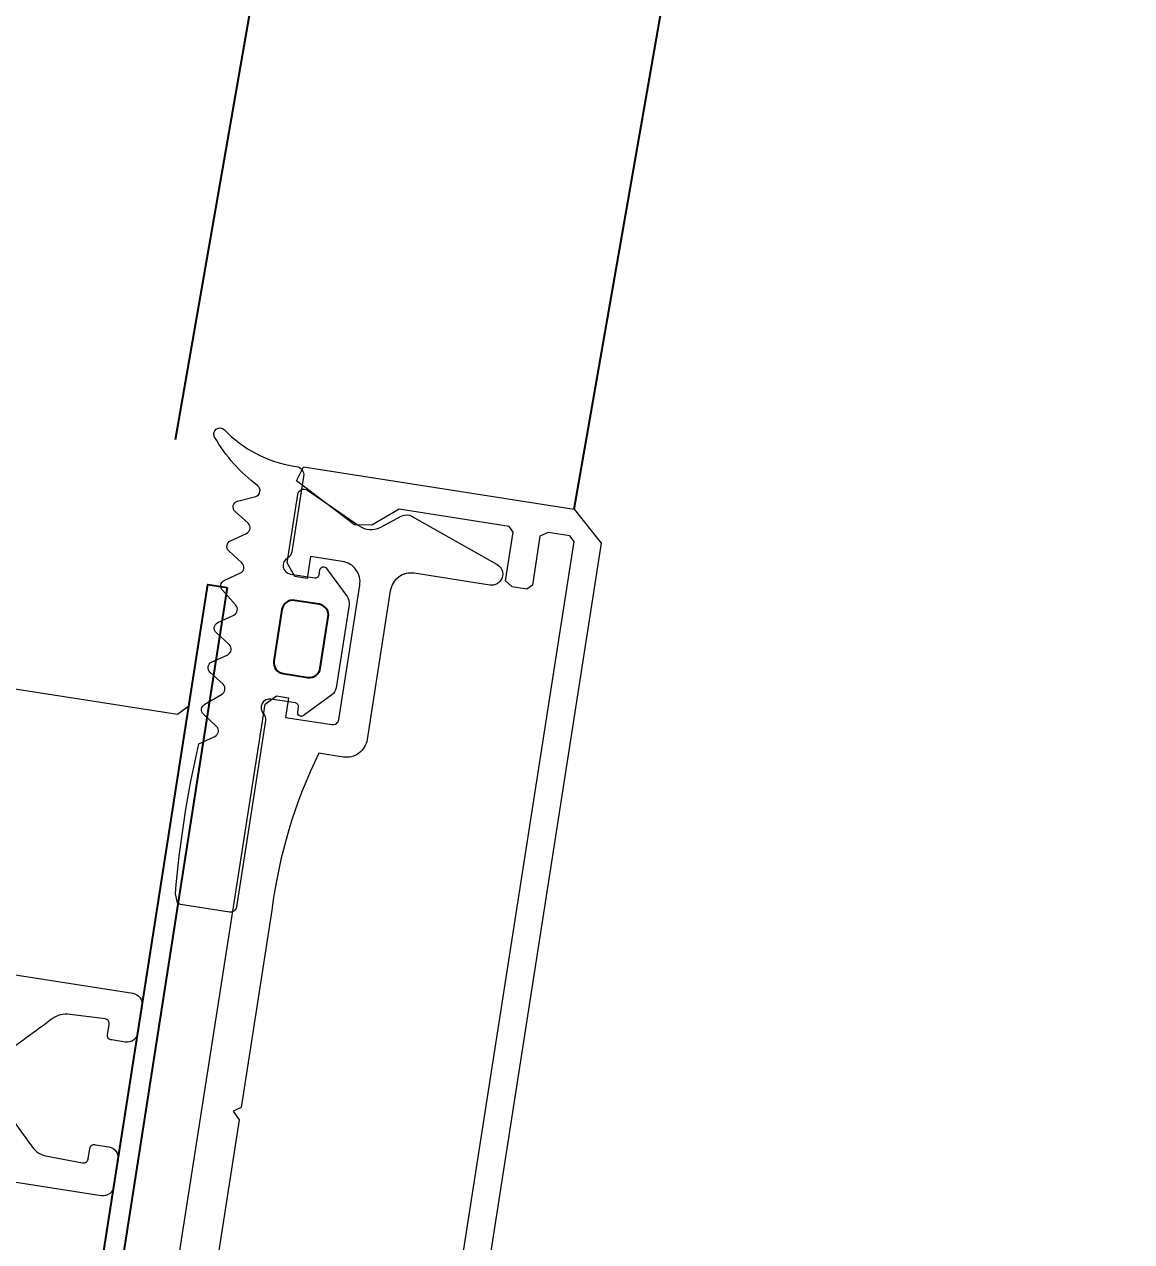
# Model space of a CAD drawing. Header units: millimetres. Extents: x -222892 to 671268, y 0 to 135099.
# Drawn here: x 81890.4 to 81945.1, y 112716.4 to 112776.5 of the extents above; entities that cross this region are included whole.
import ezdxf
from ezdxf import colors
from ezdxf.entities.mleader import LeaderData, LeaderLine
from ezdxf.math import Vec2, Vec3

# ---------------------------------------------------------------- set-up
doc = ezdxf.new("R2010")
doc.units = ezdxf.units.MM
for name, color, linetype in [('_TEXT', 7, 'Continuous'), ('АР_новое окно', 155, 'Continuous'), ('АР_Сущ Несущая стена', 216, 'Continuous')]:
    doc.layers.add(name, color=color, linetype=linetype)
doc.layers.add('АР_Окна', color=4, linetype='Continuous', lineweight=5)
doc.styles.add('ISOCPEUR', font='isocpeur.ttf', dxfattribs={"width": 0.85})

# ---------------------------------------------------------------- blocks, each defined once
blk = doc.blocks.new('_DotSmall')
at = {"color": 0, "linetype": 'ByBlock', "const_width": 0.5}
blk.add_lwpolyline([(-0.0625, 0, 1), (0.0625, 0, 1)], format="xyb", close=True, dxfattribs=at)
blk = doc.blocks.new('стойка витр.')
at = {"lineweight": 0, "ltscale": 100, "transparency": 33554687}
for points in [[(-69.8438361948356, -5.633594956780144), (-69.21493715024553, -5.916666730459838), (-30.90838462579995, 8.609511357899464), (-30.62531285212026, 9.238410402496811), (-31.1873041553481, 10.72042096611403)], [(-68.58632373265573, -58.46540642052423), (-90.15068845250062, -1.598661102303595), (-90.00917455367744, -1.284153596119722), (-88.98317839115043, -0.8950869223335758), (-88.55468153662514, -0.9934413902010419), (-87.69009137133253, -3.273426419786119), (-87.37564184903749, -3.414962306625966), (-86.69163474338711, -3.155580859434849), (-86.43607351230457, -2.797891934278596), (-87.30066367759719, -0.5179069046935183), (-87.1591497787449, -0.2033993985096458), (-82.02911098225741, 1.741955958394101), (-80.54324021661887, 1.262233232868311), (-79.70200834979187, 1.450846736610401), (-77.34320693471818, 4.170836259007046), (-77.83057009245385, 4.768357554989052), (-90.48468705118285, -0.0301937209587777), (-91.4479567084054, -1.960141251613095), (-69.79711318280897, -59.05493725829001)]]:
    blk.add_lwpolyline(points, dxfattribs=at)
at = {"color": 7, "lineweight": 0, "ltscale": 100, "transparency": 33554687}
blk.add_lwpolyline([(-74.06369480097783, 3.308391450875206, 0.5779496213016146), (-74.28822709678207, 3.786457927264564), (-75.21591578132939, 3.825837128097191, -0.615333828900983), (-75.41972296024323, 4.330405631961185, 0.1014034095220688), (-73.83454927545972, 7.11715754520992, 0.8870851218243345), (-74.38353605600423, 7.372048574252403, -0.1649969122064492), (-77.37516639285604, 4.905523520799761), (-77.48916274512885, 4.862295111939602, 0.4143043114941015), (-77.73690205768798, 4.311953389369592), (-76.39677740688785, 0.7779505007420084, 0.2286961432583318), (-76.12757003956358, 0.5227576163306367, -0.3190489133936659), (-75.8308042481076, 0.1276532846095506, -0.3190018552396916), (-76.10608007785049, -0.2827473570214352), (-77.2460725926212, -0.7150424396677408, -0.4143996870833266), (-77.48192731157178, -0.6088826129343943), (-77.5683841292921, -0.380889908366953, 0.6683385997492722), (-77.90615079682902, -0.370689789611788), (-78.61388821495348, -1.942959389103635, 0.1988829373258806), (-78.62659800215624, -2.362689632165711), (-77.15678812476108, -6.238681577618991, 0.1988829373551211), (-76.86896414318471, -6.544446800158767), (-75.29665854779887, -7.25210424636316, 0.6683385997492723), (-75.05058378231479, -7.020506375207333), (-75.13704060006421, -6.792513670639892, -0.4143996870833266), (-75.03088077326538, -6.556658951718418), (-73.89088825849467, -6.124363869072113, -0.7102015621310012), (-73.37286607688293, -6.741579856578028, 0.2286961432583318), (-73.40517316877958, -7.111109647914418), (-70.10181337440736, -15.82230158713355, 0.414362099440266), (-69.70872084749863, -15.99923473002855), (-67.42870682594366, -15.13463357074215, 0.1511707915363169), (-67.28675684856717, -15.02397433044825), (-67.28408048482379, -14.56993261339812, 0.03540799054371244), (-69.94453478069045, -7.554127657436766), (-70.80145552181057, -7.357523695485725, -0.527867958552825), (-70.9799117797229, -6.88692200143123), (-70.46881830951315, -6.171555145097955, 0.5278679585528249), (-70.64727456742548, -5.700953451043461), (-71.54744570542243, -5.39029515288712, -0.527867958552825), (-71.72590196330566, -4.91969345882535), (-71.21480849309592, -4.20432660249935, 0.5278679585528249), (-71.39326475097914, -3.733724908495788), (-72.25018549209926, -3.537120946544746, -0.527867958552825), (-72.4286417500116, -3.066519252482976), (-71.91757026780397, -2.351094412268139, 0.5278679585717272), (-72.0960265256872, -1.880492718206369), (-72.95294726680731, -1.683888756255328, -0.5278679585717273), (-73.13140352474875, -1.213287062200834), (-72.66353846338461, -0.3839238536165794, 0.5278679585528249), (-72.84199472126784, 0.08667784044519067), (-73.69893745039008, 0.2833397862850688, -0.5278679585717273), (-73.8773937083024, 0.753941480339563), (-73.36630023809266, 1.469308336665563, 0.5278679585717272), (-73.5447564960632, 1.939910030763713), (-74.40167723721243, 2.136513992714754, -0.5278679585528251), (-74.58013349509565, 2.607115686776524)], format="xyb", close=True, dxfattribs=at)
at = {"lineweight": 0, "ltscale": 100, "transparency": 33554687}
for points in [[(-59.28629948117305, -43.93455252060812), (-73.55412178576807, -6.30930235532287), (-74.18304982228437, -6.026241575636959), (-74.75303158370662, -6.242383619959583), (-74.40718232482322, -7.154412422125461), (-76.57319999407628, -7.975785172551696, -0.414362099391309), (-76.9662925209559, -7.798852029714908), (-79.34394296052051, -1.52882071842032, -0.4143260923197838), (-78.74236241533072, -0.1922330582674476), (-77.26035185172805, 0.3697582449676702), (-76.87127418394084, -0.6562669095073943), (-76.3012924225186, -0.4401248651847709), (-76.06142006575828, 0.3027815256646136), (-77.27188147796551, 3.494853341355338, 0.5512236456822476), (-77.7769173583074, 3.597680757055059), (-79.92338595120236, 1.349376512123854, -0.2673491356416615), (-80.91622193696094, 1.059369939495809), (-82.0875922003761, 1.397509788286698, 0.2496293600316565), (-82.58705019962508, 1.269536347390385), (-86.19986947378493, -1.925987660470128, 0.8270430078467679), (-85.63532520958688, -2.84412238272489), (-82.10129332900397, -1.503986737930973, -0.4143260923197836), (-80.76472567670862, -2.105611734441482), (-78.12768279598095, -9.059679143334506, 0.4143260923033303), (-76.7911151413573, -9.661304145942267), (-75.65109363460215, -9.228998069294903, -0.08279896819570452), (-71.78454054114991, -16.33338165576424), (-68.2828855071275, -25.56749207813118), (-67.85441064060433, -25.66578856210981), (-68.06674346281216, -26.13747383952432), (-64.60831683766446, -35.257587909633, -0.08279896819570452)], [(-33.2204523376422, -7.186144611914642), (-64.21182667926769, -18.93829823563283, 0.4143255057077639), (-64.53033920991584, -19.64587643784762), (-64.05480472955969, -20.89989428329136, 0.410627156480438), (-63.35370618529851, -21.2207818566676), (-62.72021259606117, -20.98055557451153, 0.4925517741577297), (-62.57218080674647, -20.68314875576471), (-62.75156135272118, -20.21010964907327, -0.4411110715409258), (-62.61002546586678, -19.89566012677096), (-60.83807044223067, -19.28752400128724, -0.2080566110632873), (-59.94503853938659, -19.40384657128016, -1.575399656426527e-05), (-56.87977393603069, -20.78551547546522, -0.4398191101055806)], [(-56.36006749374792, -22.15601788895583, -1.575399656426528e-05), (-57.73845635901671, -25.2227588602982, -0.2080566110632873), (-58.32981322327396, -25.9019745689875), (-60.05946139091975, -26.62167684709857, -0.4411110715409258), (-60.37391091321479, -26.48014096025872), (-60.5532914591895, -26.00710185356729, 0.4925517741577297), (-60.86130306290579, -25.88263065828505), (-61.49479665214312, -26.12285694043385, 0.410627156480438), (-61.80683951149695, -26.82793655114801), (-61.3313050311408, -28.08195439658448, 0.4143255057077639), (-60.62370682114852, -28.40042247599195), (-29.6323624739598, -16.64818975485105, 0.5239329190821609)]]:
    blk.add_lwpolyline(points, format="xyb", dxfattribs=at)
at = {"color": 7, "lineweight": 0, "ltscale": 100, "transparency": 33554687}
blk.add_lwpolyline([(-72.00534459005576, 0.06645459306309931), (-72.91737339223619, -0.2793946658493951)], dxfattribs=at)
blk.add_lwpolyline([(-72.91737339223619, -0.2793946658493951), (-54.81141330953687, -48.02608389785019), (-53.89938450735644, -47.68023463893769), (-72.00534459005576, 0.06645459306309931)], close=True)
at = {"color": 7}
blk.add_lwpolyline([(-75.33468511578394, -1.905527627641277), (-74.42175758568919, -4.312981685368868, -0.414213562373095), (-74.73607402053312, -5.011296826465696), (-75.88953189010499, -5.44869808882504, -0.414213562373095), (-76.58784703121637, -5.134381653973833), (-77.50077456128201, -2.726927596246242, -0.414213562373095), (-77.18645812643808, -2.028612455142138), (-76.03300025686622, -1.591211192782794, -0.414213562373095)], format="xyb", close=True, dxfattribs=at)
blk = doc.blocks.new('A$Cec9b444d')
at = {"layer": 'АР_новое окно', "ltscale": 100}
for p, q in [((6245.930018056468, 169.5069999180103), (6599.997908553745, 2195.475740699124)), ((6265.631413916338, 166.0638906875754), (6619.699304413616, 2192.032631468689))]:
    blk.add_line(p, q, dxfattribs=at)
at = {"layer": 'АР_новое окно', "lineweight": 0, "ltscale": 100, "transparency": 33554687}
blk.add_lwpolyline([(6248.874901417567, 165.9437810967507, -0.5779496213016146), (6248.996002352272, 166.4578792113031), (6249.895622005147, 166.6877519957932, 0.615333828900983), (6249.99097727606, 167.2235076430143, -0.1014034095220688), (6247.865106377511, 169.6233898817621, -0.8870851218243345), (6248.349716496793, 169.9860315150535, 0.1649969122064492), (6251.785754496848, 168.1895792407825), (6251.906215803817, 168.1707926180713, -0.4143043114941015), (6252.26213895804, 167.6833816139891), (6251.679734544286, 163.9489585534292, -0.2286961432583318), (6251.468950365515, 163.643727419917, 0.3190489133936659), (6251.260057731979, 163.1959091134678, 0.3190018552396916), (6251.614061792978, 162.8511097604362), (6252.818705498763, 162.6632387560824, 0.4143996870833266), (6253.027592960675, 162.8157621494134), (6253.065166205984, 163.0566847632585, -0.6683385997492722), (6253.39356649325, 163.1363315802708), (6254.410374608709, 161.7438427282878, -0.1988829373258806), (6254.509382518031, 161.3357588526882), (6253.870618236336, 157.2399518711866, -0.1988829373551211), (6253.652048522796, 156.8813960234251), (6252.259507954309, 155.8646587360269, -0.6683385997492723), (6251.970956026234, 156.0405227428616), (6252.008529271568, 156.2814453568243, 0.4143996870833266), (6251.85600587815, 156.490332818747), (6250.651362172348, 156.6782038231003, 0.7102015621310012), (6250.271782145572, 155.9674144315639, -0.2286961432583318), (6250.379611896979, 155.6124936522981), (6248.944005647035, 146.4072730884204, -0.414362099440266), (6248.595858597369, 146.1530670626619), (6246.18654054958, 146.5288138493071, -0.1511707915363169), (6246.024818730906, 146.6078158550453), (6245.928551601023, 147.0515428921345, -0.03540799054371244), (6247.084757722259, 154.4652277819636), (6247.882702690824, 154.8343484960293, 0.527867958552825), (6247.960257948252, 155.3316389267505), (6247.312605960896, 155.9262086684139, -0.5278679585528249), (6247.390161218323, 156.4234990991351), (6248.206902365306, 156.9131423924347, 0.527867958552825), (6248.284457622704, 157.4104328231548), (6247.636805635362, 158.0050025648188, -0.5278679585528249), (6247.71436089276, 158.5022929955389), (6248.512305861325, 158.8714137096046, 0.527867958552825), (6248.589861118752, 159.3687041403258), (6247.942218687162, 159.9633351542424, -0.5278679585717272), (6248.01977394456, 160.4606255849625), (6248.817718913125, 160.8297462990282, 0.5278679585717273), (6248.895274170582, 161.3270367297505), (6248.266408805877, 162.0420677783947, -0.5278679585528249), (6248.343964063276, 162.5393582091148), (6249.141918587591, 162.908540195433, 0.5278679585717273), (6249.219473845018, 163.4058306261543), (6248.571821857678, 164.0004003678183, -0.5278679585717272), (6248.649377115148, 164.4976907985412), (6249.447322083737, 164.8668115127243, 0.5278679585528251), (6249.524877341139, 165.364101943328)], format="xyb", close=True, dxfattribs=at)
for points in [[(6256.256449381044, 104.3684902169591), (6265.628100879893, 164.4602591794057), (6265.424761067045, 164.7388163109267), (6264.340578668179, 164.9079006926842), (6263.941581310069, 164.7232814523104), (6263.565839301262, 162.3139940406755), (6263.287343442024, 162.1106446720199), (6262.564544964083, 162.2233691858777), (6262.240703652339, 162.5206564455633), (6262.616445661146, 164.9299438571981), (6262.413105848269, 165.2085009887181), (6256.992132581686, 166.0539324532704), (6255.637155702772, 165.2780565074654), (6254.775109295186, 165.2891063369361), (6251.906015042359, 167.4640972073064), (6252.259657392192, 168.1492918038845), (6265.631413916211, 166.063890687598), (6266.972032707247, 164.3741193537524), (6257.5627984073, 104.04136650509)], [(6246.590105116225, 156.3236961994261), (6246.033113397745, 155.9169974622312), (6205.554121833035, 162.2299253144024), (6205.14742309577, 162.7869170328202), (6205.391658745992, 164.3529752957056)], [(6247.529474471864, 162.3470066370085), (6248.49322619989, 162.1967041000213)]]:
    blk.add_lwpolyline(points, dxfattribs=at)
for points in [[(6244.159332130998, 116.668730880343), (6250.359981212199, 156.4277821049945), (6250.917003566788, 156.8344760643644), (6251.519310101618, 156.7405429511579), (6251.369007564672, 155.7767912231768), (6253.657864305483, 155.4198310591258, 0.414362099391309), (6254.006011355134, 155.6740370848838), (6255.039313824056, 162.2996540572542, 0.4143260923197838), (6254.174990575023, 163.4834239027105), (6252.608932312153, 163.7276595529035), (6252.439843152527, 162.6434465179406), (6251.837536617683, 162.7373796311465), (6251.449593866941, 163.4148374344858), (6251.975647968483, 166.7879378464725, -0.5512236456822476), (6252.448616066305, 166.9927204050193), (6255.012655630063, 165.2354781014327, 0.2673491356416615), (6256.043959224535, 165.1564844129549), (6257.120400052341, 165.7289544955599, -0.2496293600316565), (6257.635514002202, 165.7067483423691), (6261.829743903995, 163.3250950671128, -0.8270430078467679), (6261.46670805094, 162.3102617981557), (6257.732254354228, 162.8926709896886, 0.4143260923197836), (6256.548513254805, 162.0283083719162), (6255.40248149422, 154.6798622854087, -0.4143260923033303), (6254.218740393795, 153.815499661074), (6253.014066051822, 154.0033754433664, 0.08279896819570452), (6250.695964075921, 146.2542527705758), (6249.174180750765, 136.4964580001803), (6248.77519294842, 136.3119000320597), (6249.080247637497, 135.894151465393), (6247.577250935021, 126.2568180019793, 0.08279896819570452)], [(6211.074407038394, 147.2507779463675), (6243.823353118798, 142.1434372487817, -0.4143255057077639), (6244.280958535582, 141.5167679365287), (6244.074296132895, 140.1916323020195, -0.410627156480438), (6243.454457019042, 139.7330393708675), (6242.785036777203, 139.837439246645, -0.4925517741577297), (6242.578846319519, 140.0979190378442), (6242.656803263032, 140.5977851116588, 0.4411110715409258), (6242.453453894379, 140.8762809708087), (6240.594167875066, 141.1058667962887, 0.2080566110632873), (6239.744329768431, 140.807853185388, 1.575399656426527e-05), (6237.029949483976, 138.823666772572, 0.4398191101055806)], [(6236.804090400165, 137.3754405037154, 1.575399656426528e-05), (6238.78537180852, 134.6589390717554, 0.2080566110632873), (6239.5041050408, 134.1162978820838), (6241.345004934902, 133.768818770634, 0.4411110715409258), (6241.623500794139, 133.9721681392896), (6241.701457737652, 134.4720342131042, -0.4925517741577297), (6241.977173780115, 134.6573579579273), (6242.646594021955, 134.5529580821498, -0.410627156480438), (6243.09735352971, 133.9273992362936), (6242.890691127011, 132.6022636017838, -0.4143255057077639), (6242.26399306887, 132.144697553689), (6209.515060023735, 137.2521218343817, -0.5239329190821609)]]:
    blk.add_lwpolyline(points, format="xyb", dxfattribs=at)
at = {"layer": 'АР_новое окно'}
blk.add_lwpolyline([(6248.49322619989, 162.1967041000213), (6240.624561847769, 111.7422073287358), (6239.660810119746, 111.8925098656066), (6247.529474471864, 162.3470066370085)], close=True, dxfattribs=at)
blk.add_lwpolyline([(6251.193959454435, 161.1041180548198), (6250.797210523186, 158.5601325987083, 0.414213562373095), (6251.248799515931, 157.9416617109418), (6252.467672222968, 157.7515716131891, 0.414213562373095), (6253.086143110834, 158.2031606059973), (6253.48289204207, 160.7471460621082, 0.414213562373095), (6253.031303049303, 161.3656169499904), (6251.812430342272, 161.5557070476269, 0.414213562373095)], format="xyb", close=True, dxfattribs=at)
at = {"layer": 'АР_новое окно', "xscale": -1, "rotation": 11.90296744651613}
blk.add_blockref('стойка витр.', (6177.086073485848, 147.4305283908225), dxfattribs=at)

msp = doc.modelspace()

# ---------------------------------------------------------------- linework, layer by layer
at = {"layer": 'АР_Сущ Несущая стена', "ltscale": 100}
msp.add_arc((72738.563808896, 115505.873757868), 9805.264059527553, 273.2047159643546, 356.1549052783411, dxfattribs=at)

# ---------------------------------------------------------------- block references
at = {"layer": 'АР_Окна', "ltscale": 100}
msp.add_blockref('A$Cec9b444d', (75651.90621783369, 112586.4970597865), dxfattribs=at)

# ---------------------------------------------------------------- leaders
at = {"layer": '_TEXT'}
ml = msp.add_multileader_mtext('Standard', dxfattribs=at)
ml.set_content('+8,260', color=256, style='ISOCPEUR')
ml.set_leader_properties(color=256, linetype='Continuous', lineweight=-1)
ml.set_arrow_properties(name='DOTSMALL')
ml.build(insert=Vec2(0, 0))
ml.multileader.update_dxf_attribs({"has_dogleg": 0, "has_text_frame": 1, "text_left_attachment_type": 4, "text_right_attachment_type": 4, "dogleg_length": 0, "arrow_head_size": 180})
ctx = ml.context
ctx.base_point, ctx.char_height, ctx.arrow_head_size, ctx.landing_gap_size, ctx.plane_origin = Vec3(217551.6143983618, 129062.3890569006), 250, 180, 50, Vec3(226918.2582751394, 128243.6210549465)
ctx.left_attachment, ctx.right_attachment, ctx.text_align_type = 4, 4, 1
notes = []
notes.append((ctx, [(0, (0, 0, 0), (0, 0), (1, 0), 1, [])]))
ctx.mtext.insert, ctx.mtext.width, ctx.mtext.alignment, ctx.mtext.line_spacing_style, ctx.mtext.flow_direction = Vec3(217989.4268983618, 129395.722390234), 852.6970314602484, 2, 2, 5
ml = msp.add_multileader_mtext('Standard', dxfattribs=at)
ml.set_content('+4,080', color=256, style='ISOCPEUR')
ml.set_leader_properties(color=256, linetype='Continuous', lineweight=-1)
ml.set_arrow_properties(name='DOTSMALL')
ml.build(insert=Vec2(0, 0))
ml.multileader.update_dxf_attribs({"has_dogleg": 0, "has_text_frame": 1, "text_left_attachment_type": 4, "text_right_attachment_type": 4, "dogleg_length": 0, "arrow_head_size": 180})
ctx = ml.context
ctx.base_point, ctx.char_height, ctx.arrow_head_size, ctx.landing_gap_size, ctx.plane_origin = Vec3(87764.17855758959, 128875.8656331683), 250, 180, 50, Vec3(86462.73668141075, 127317.1117672203)
ctx.left_attachment, ctx.right_attachment, ctx.text_align_type = 4, 4, 1
notes.append((ctx, [(0, (0, 0, 0), (0, 0), (1, 0), 1, [])]))
ctx.mtext.insert, ctx.mtext.width, ctx.mtext.alignment, ctx.mtext.line_spacing_style, ctx.mtext.flow_direction = Vec3(88212.61605758959, 129209.1989665016), 852.6970314602484, 2, 2, 5
ml = msp.add_multileader_mtext('Standard', dxfattribs=at)
ml.set_content('+2,045', color=256, style='ISOCPEUR')
ml.set_leader_properties(color=256, linetype='Continuous', lineweight=-1)
ml.set_arrow_properties(name='DOTSMALL')
ml.build(insert=Vec2(0, 0))
ml.multileader.update_dxf_attribs({"has_dogleg": 0, "has_text_frame": 1, "text_left_attachment_type": 4, "text_right_attachment_type": 4, "dogleg_length": 0, "arrow_head_size": 180})
ctx = ml.context
ctx.base_point, ctx.char_height, ctx.arrow_head_size, ctx.landing_gap_size, ctx.plane_origin = Vec3(82361.76101800078, 128875.8656331683), 250, 180, 50, Vec3(81060.31914182194, 127317.1117672203)
ctx.left_attachment, ctx.right_attachment, ctx.text_align_type = 4, 4, 1
notes.append((ctx, [(0, (0, 0, 0), (0, 0), (1, 0), 1, [])]))
ctx.mtext.insert, ctx.mtext.width, ctx.mtext.alignment, ctx.mtext.line_spacing_style, ctx.mtext.flow_direction = Vec3(82810.19851800078, 129209.1989665016), 852.6970314602484, 2, 2, 5
ml = msp.add_multileader_mtext('Standard', dxfattribs=at)
ml.set_content('+6,175', color=256, style='ISOCPEUR')
ml.set_leader_properties(color=256, linetype='Continuous', lineweight=-1)
ml.set_arrow_properties(name='DOTSMALL')
ml.build(insert=Vec2(0, 0))
ml.multileader.update_dxf_attribs({"has_dogleg": 0, "has_text_frame": 1, "text_left_attachment_type": 4, "text_right_attachment_type": 4, "dogleg_length": 0, "arrow_head_size": 180})
ctx = ml.context
ctx.base_point, ctx.char_height, ctx.arrow_head_size, ctx.landing_gap_size, ctx.plane_origin = Vec3(222793.0128863436, 128796.4460044858), 250, 180, 50, Vec3(232159.6567631213, 127977.6780025317)
ctx.left_attachment, ctx.right_attachment, ctx.text_align_type = 4, 4, 1
notes.append((ctx, [(0, (0, 0, 0), (0, 0), (1, 0), 1, [])]))
ctx.mtext.insert, ctx.mtext.width, ctx.mtext.alignment, ctx.mtext.line_spacing_style, ctx.mtext.flow_direction = Vec3(223209.5753863436, 129129.7793378192), 852.6970314602484, 2, 2, 5
ml = msp.add_multileader_mtext('Standard', dxfattribs=at)
ml.set_content('+6,175', color=256, style='ISOCPEUR')
ml.set_leader_properties(color=256, linetype='Continuous', lineweight=-1)
ml.set_arrow_properties(name='DOTSMALL')
ml.build(insert=Vec2(0, 0))
ml.multileader.update_dxf_attribs({"has_dogleg": 0, "has_text_frame": 1, "text_left_attachment_type": 4, "text_right_attachment_type": 4, "dogleg_length": 0, "arrow_head_size": 180})
ctx = ml.context
ctx.base_point, ctx.char_height, ctx.arrow_head_size, ctx.landing_gap_size, ctx.plane_origin = Vec3(249011.2140361817, 126512.8812880571), 250, 180, 50, Vec3(258377.8579129594, 125694.113286103)
ctx.left_attachment, ctx.right_attachment, ctx.text_align_type = 4, 4, 1
notes.append((ctx, [(0, (0, 0, 0), (0, 0), (1, 0), 1, [])]))
ctx.mtext.insert, ctx.mtext.width, ctx.mtext.alignment, ctx.mtext.line_spacing_style, ctx.mtext.flow_direction = Vec3(249427.7765361817, 126846.2146213904), 852.6970314602484, 2, 2, 5
ml = msp.add_multileader_mtext('Standard', dxfattribs=at)
ml.set_content('+2,045', color=256, style='ISOCPEUR')
ml.set_leader_properties(color=256, linetype='Continuous', lineweight=-1)
ml.set_arrow_properties(name='DOTSMALL')
ml.build(insert=Vec2(0, 0))
ml.multileader.update_dxf_attribs({"has_dogleg": 0, "has_text_frame": 1, "text_left_attachment_type": 4, "text_right_attachment_type": 4, "dogleg_length": 0, "arrow_head_size": 180})
ctx = ml.context
ctx.base_point, ctx.char_height, ctx.arrow_head_size, ctx.landing_gap_size, ctx.plane_origin = Vec3(113079.9545436751, 126340.2993196389), 250, 180, 50, Vec3(111778.5126674963, 124781.5454536909)
ctx.left_attachment, ctx.right_attachment, ctx.text_align_type = 4, 4, 1
notes.append((ctx, [(0, (0, 0, 0), (0, 0), (1, 0), 1, [])]))
ctx.mtext.insert, ctx.mtext.width, ctx.mtext.alignment, ctx.mtext.line_spacing_style, ctx.mtext.flow_direction = Vec3(113528.3920436751, 126673.6326529723), 852.6970314602484, 2, 2, 5
ml = msp.add_multileader_mtext('Standard', dxfattribs=at)
ml.set_content('+4,080', color=256, style='ISOCPEUR')
ml.set_leader_properties(color=256, linetype='Continuous', lineweight=-1)
ml.set_arrow_properties(name='DOTSMALL')
ml.build(insert=Vec2(0, 0))
ml.multileader.update_dxf_attribs({"has_dogleg": 0, "has_text_frame": 1, "text_left_attachment_type": 4, "text_right_attachment_type": 4, "dogleg_length": 0, "arrow_head_size": 180})
ctx = ml.context
ctx.base_point, ctx.char_height, ctx.arrow_head_size, ctx.landing_gap_size, ctx.plane_origin = Vec3(83222.13444079482, 124964.6175387829), 250, 180, 50, Vec3(81920.69256461598, 123405.8636728349)
ctx.left_attachment, ctx.right_attachment, ctx.text_align_type = 4, 4, 1
notes.append((ctx, [(0, (0, 0, 0), (0, 0), (1, 0), 1, [])]))
ctx.mtext.insert, ctx.mtext.width, ctx.mtext.alignment, ctx.mtext.line_spacing_style, ctx.mtext.flow_direction = Vec3(83670.57194079482, 125297.9508721163), 852.6970314602484, 2, 2, 5
ml = msp.add_multileader_mtext('Standard', dxfattribs=at)
ml.set_content('+4,090', color=256, style='ISOCPEUR')
ml.set_leader_properties(color=256, linetype='Continuous', lineweight=-1)
ml.set_arrow_properties(name='DOTSMALL')
ml.build(insert=Vec2(0, 0))
ml.multileader.update_dxf_attribs({"has_dogleg": 0, "has_text_frame": 1, "text_left_attachment_type": 4, "text_right_attachment_type": 4, "dogleg_length": 0, "arrow_head_size": 180})
ctx = ml.context
ctx.base_point, ctx.char_height, ctx.arrow_head_size, ctx.landing_gap_size, ctx.plane_origin = Vec3(100162.7295763729, 121154.7753958358), 250, 180, 50, Vec3(98861.28770019411, 119596.0215298878)
ctx.left_attachment, ctx.right_attachment, ctx.text_align_type = 4, 4, 1
notes.append((ctx, [(0, (0, 0, 0), (0, 0), (1, 0), 1, [])]))
ctx.mtext.insert, ctx.mtext.width, ctx.mtext.alignment, ctx.mtext.line_spacing_style, ctx.mtext.flow_direction = Vec3(100611.1670763729, 121488.1087291691), 852.6970314602484, 2, 2, 5
ml = msp.add_multileader_mtext('Standard', dxfattribs=at)
ml.set_content('+8,260', color=256, style='ISOCPEUR')
ml.set_leader_properties(color=256, linetype='Continuous', lineweight=-1)
ml.set_arrow_properties(name='DOTSMALL')
ml.build(insert=Vec2(0, 0))
ml.multileader.update_dxf_attribs({"has_dogleg": 0, "has_text_frame": 1, "text_left_attachment_type": 4, "text_right_attachment_type": 4, "dogleg_length": 0, "arrow_head_size": 180})
ctx = ml.context
ctx.base_point, ctx.char_height, ctx.arrow_head_size, ctx.landing_gap_size, ctx.plane_origin = Vec3(199862.1649124452, 120820.9209232761), 250, 180, 50, Vec3(209228.8087892229, 120002.152921322)
ctx.left_attachment, ctx.right_attachment, ctx.text_align_type = 4, 4, 1
notes.append((ctx, [(0, (0, 0, 0), (0, 0), (1, 0), 1, [])]))
ctx.mtext.insert, ctx.mtext.width, ctx.mtext.alignment, ctx.mtext.line_spacing_style, ctx.mtext.flow_direction = Vec3(200299.9774124452, 121154.2542566095), 852.6970314602484, 2, 2, 5
ml = msp.add_multileader_mtext('Standard', dxfattribs=at)
ml.set_content('+4,090', color=256, style='ISOCPEUR')
ml.set_leader_properties(color=256, linetype='Continuous', lineweight=-1)
ml.set_arrow_properties(name='DOTSMALL')
ml.build(insert=Vec2(0, 0))
ml.multileader.update_dxf_attribs({"has_dogleg": 0, "has_text_frame": 1, "text_left_attachment_type": 4, "text_right_attachment_type": 4, "dogleg_length": 0, "arrow_head_size": 180})
ctx = ml.context
ctx.base_point, ctx.char_height, ctx.arrow_head_size, ctx.landing_gap_size, ctx.plane_origin = Vec3(113218.2260377183, 120570.9626496358), 250, 180, 50, Vec3(111916.7841615395, 119012.2087836878)
ctx.left_attachment, ctx.right_attachment, ctx.text_align_type = 4, 4, 1
notes.append((ctx, [(0, (0, 0, 0), (0, 0), (1, 0), 1, [])]))
ctx.mtext.insert, ctx.mtext.width, ctx.mtext.alignment, ctx.mtext.line_spacing_style, ctx.mtext.flow_direction = Vec3(113666.6635377183, 120904.2959829691), 852.6970314602484, 2, 2, 5
ml = msp.add_multileader_mtext('Standard', dxfattribs=at)
ml.set_content('+8,260', color=256, style='ISOCPEUR')
ml.set_leader_properties(color=256, linetype='Continuous', lineweight=-1)
ml.set_arrow_properties(name='DOTSMALL')
ml.build(insert=Vec2(0, 0))
ml.multileader.update_dxf_attribs({"has_dogleg": 0, "has_text_frame": 1, "text_left_attachment_type": 4, "text_right_attachment_type": 4, "dogleg_length": 0, "arrow_head_size": 180})
ctx = ml.context
ctx.base_point, ctx.char_height, ctx.arrow_head_size, ctx.landing_gap_size, ctx.plane_origin = Vec3(248252.5895821416, 119320.827540012), 250, 180, 50, Vec3(257619.2334589193, 118502.0595380578)
ctx.left_attachment, ctx.right_attachment, ctx.text_align_type = 4, 4, 1
notes.append((ctx, [(0, (0, 0, 0), (0, 0), (1, 0), 1, [])]))
ctx.mtext.insert, ctx.mtext.width, ctx.mtext.alignment, ctx.mtext.line_spacing_style, ctx.mtext.flow_direction = Vec3(248690.4020821416, 119654.1608733453), 852.6970314602484, 2, 2, 5
ml = msp.add_multileader_mtext('Standard', dxfattribs=at)
ml.set_content('+8,260', color=256, style='ISOCPEUR')
ml.set_leader_properties(color=256, linetype='Continuous', lineweight=-1)
ml.set_arrow_properties(name='DOTSMALL')
ml.build(insert=Vec2(0, 0))
ml.multileader.update_dxf_attribs({"has_dogleg": 0, "has_text_frame": 1, "text_left_attachment_type": 4, "text_right_attachment_type": 4, "dogleg_length": 0, "arrow_head_size": 180})
ctx = ml.context
ctx.base_point, ctx.char_height, ctx.arrow_head_size, ctx.landing_gap_size, ctx.plane_origin = Vec3(226624.4769248088, 118811.0305899883), 250, 180, 50, Vec3(235991.1208015865, 117992.2625880342)
ctx.left_attachment, ctx.right_attachment, ctx.text_align_type = 4, 4, 1
notes.append((ctx, [(0, (0, 0, 0), (0, 0), (1, 0), 1, [])]))
ctx.mtext.insert, ctx.mtext.width, ctx.mtext.alignment, ctx.mtext.line_spacing_style, ctx.mtext.flow_direction = Vec3(227062.2894248088, 119144.3639233217), 852.6970314602484, 2, 2, 5
ml = msp.add_multileader_mtext('Standard', dxfattribs=at)
ml.set_content('+8,260', color=256, style='ISOCPEUR')
ml.set_leader_properties(color=256, linetype='Continuous', lineweight=-1)
ml.set_arrow_properties(name='DOTSMALL')
ml.build(insert=Vec2(0, 0))
ml.multileader.update_dxf_attribs({"has_dogleg": 0, "has_text_frame": 1, "text_left_attachment_type": 4, "text_right_attachment_type": 4, "dogleg_length": 0, "arrow_head_size": 180})
ctx = ml.context
ctx.base_point, ctx.char_height, ctx.arrow_head_size, ctx.landing_gap_size, ctx.plane_origin = Vec3(208811.3343997641, 114473.8737060697), 250, 180, 50, Vec3(218177.9782765417, 113655.1057041156)
ctx.left_attachment, ctx.right_attachment, ctx.text_align_type = 4, 4, 1
notes.append((ctx, [(0, (0, 0, 0), (0, 0), (1, 0), 1, [])]))
ctx.mtext.insert, ctx.mtext.width, ctx.mtext.alignment, ctx.mtext.line_spacing_style, ctx.mtext.flow_direction = Vec3(209249.1468997641, 114807.207039403), 852.6970314602484, 2, 2, 5
for ctx, leaders in notes:
    for number, flags, end, landing, length, lines in leaders:
        leader = LeaderData()
        leader.index, (leader.has_last_leader_line, leader.has_dogleg_vector, leader.attachment_direction) = number, flags
        leader.last_leader_point, leader.dogleg_vector, leader.dogleg_length = Vec3(end), Vec3(landing), length
        for number, points, colour, breaks in lines:
            line = LeaderLine()
            line.index, line.vertices, line.color, line.breaks = number, Vec3.list(points), colors.encode_raw_color(colour), breaks
            leader.lines.append(line)
        ctx.leaders.append(leader)

doc.saveas('drawing.dxf')
